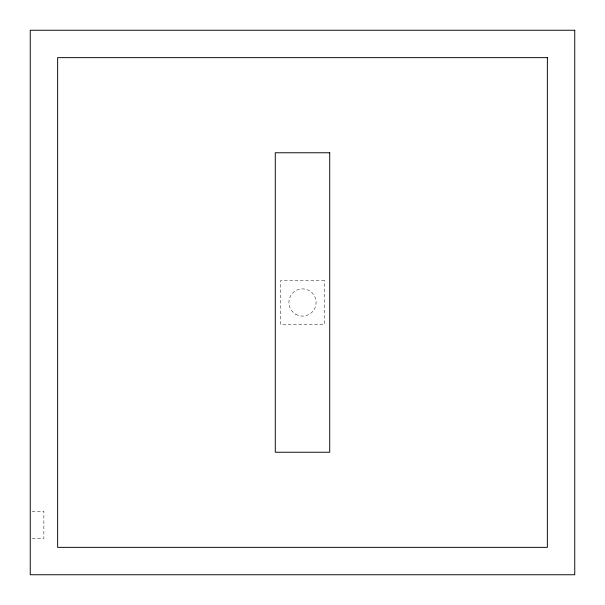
<?xml version="1.0" encoding="UTF-8"?>
<svg xmlns="http://www.w3.org/2000/svg" width="605" height="605" viewBox="0 0 605 605"><rect width="100%" height="100%" fill="white"/><g stroke="black" fill="none" stroke-linecap="round" stroke-linejoin="round"><path stroke-width="0.45" stroke-dasharray="3.02 2.27" d="M32.065 511.248L43.862 511.248L43.862 538.473L32.065 538.473M324.416 280.584L280.584 280.584L280.584 324.416L324.416 324.416L324.416 280.584M295.694 314.29A13.612 13.612 0 0 0 316.113 302.5A13.612 13.612 0 0 0 295.694 290.71A13.612 13.612 0 0 0 295.694 314.29"/><path stroke-width="0.91" d="M574.75 30.25L30.25 30.25L30.25 574.75L574.75 574.75L574.75 30.25M547.359 57.641L57.641 57.641L57.641 547.359L547.359 547.359L547.359 57.641M329.725 152.762L275.275 152.762L275.275 452.238L329.725 452.238L329.725 152.762"/></g></svg>
